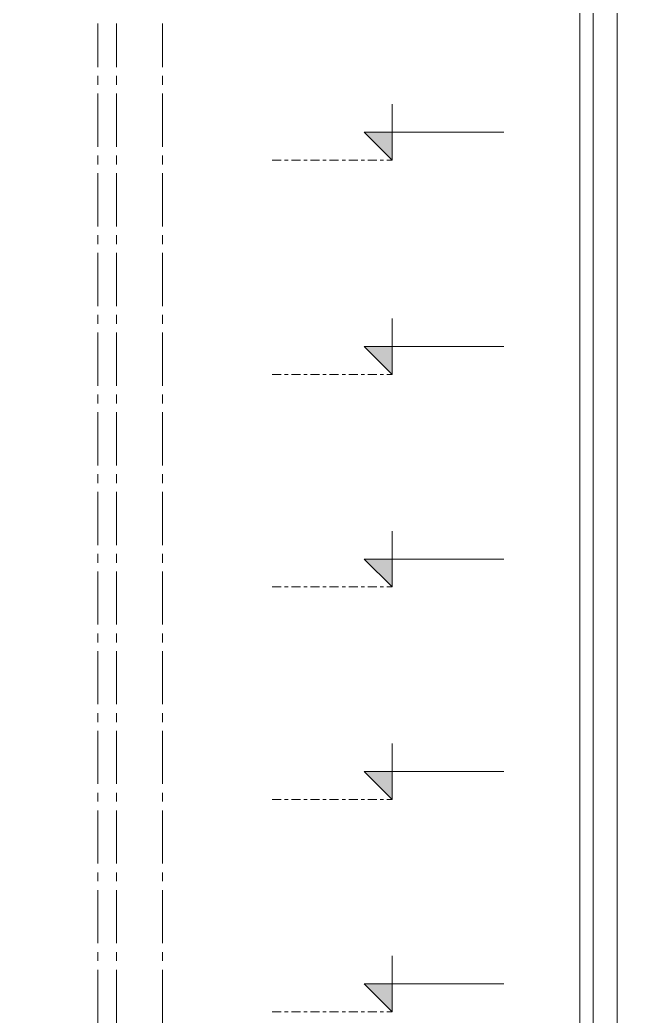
# Model space of a CAD drawing. Header units: millimetres. Extents: x 1373 to 40779, y 1939 to 6439.
# Drawn here: x 22126 to 22986, y 4170 to 5577 of the extents above; entities that cross this region are included whole.
import ezdxf

# ---------------------------------------------------------------- set-up
doc = ezdxf.new("R2010")
doc.units = ezdxf.units.MM
doc.linetypes.add('Centre', pattern=[1.34939, 0.635, -0.23813, 0.23813, -0.23813])
doc.linetypes.add('IMPORT-CENTER2', pattern=[112.5, 75, -12.5, 12.5, -12.5])
for name, color, linetype, lineweight in [('A-ANNO-DIMS', 211, 'Continuous', 18), ('A-DETL', 6, 'Continuous', 30), ('A-FLOR-LEVL', 51, 'Continuous', 18), ('S-GRID', 252, 'IMPORT-CENTER2', 5)]:
    doc.layers.add(name, color=color, linetype=linetype, lineweight=lineweight)

# ---------------------------------------------------------------- blocks, each defined once
blk = doc.blocks.new('RFFRFR')
at = {"layer": 'A-FLOR-LEVL'}
for points in [[(27079, -1469.4), (27079, -1508.9), (27039.6, -1469.4)], [(27079, -1772.2), (27079, -1811.7), (27039.6, -1772.2)], [(27079, -2072.2), (27079, -2111.7), (27039.6, -2072.2)], [(27079, -2372.2), (27079, -2411.7), (27039.6, -2372.2)], [(27079, -2672.2), (27079, -2711.7), (27039.6, -2672.2)]]:
    blk.add_hatch(color=256, dxfattribs=at).paths.add_polyline_path(points)
for p, q in [((27079, -1508.9), (27079, -1430)), ((27039.6, -1469.4), (27079, -1508.9)), ((27039.6, -1469.4), (27237, -1469.4)), ((27079, -1811.7), (27079, -1732.7)), ((27039.6, -1772.2), (27079, -1811.7)), ((27039.6, -1772.2), (27237, -1772.2)), ((27079, -2111.7), (27079, -2032.7)), ((27039.6, -2072.2), (27079, -2111.7)), ((27039.6, -2072.2), (27237, -2072.2)), ((27079, -2411.7), (27079, -2332.7)), ((27039.6, -2372.2), (27079, -2411.7)), ((27039.6, -2372.2), (27237, -2372.2)), ((27079, -2711.7), (27079, -2632.7)), ((27039.6, -2672.2), (27079, -2711.7)), ((27039.6, -2672.2), (27237, -2672.2))]:
    blk.add_line(p, q, dxfattribs=at)
at = {"layer": 'A-FLOR-LEVL', "linetype": 'Centre', "ltscale": 20}
for p, q in [((26909.9, -1508.9), (27079, -1508.9)), ((26909.9, -1811.7), (27079, -1811.7)), ((26909.9, -2111.7), (27079, -2111.7)), ((26909.9, -2411.7), (27079, -2411.7)), ((26909.9, -2711.7), (27079, -2711.7))]:
    blk.add_line(p, q, dxfattribs=at)

msp = doc.modelspace()

# ---------------------------------------------------------------- linework, layer by layer
at = {"layer": 'A-ANNO-DIMS', "lineweight": 18, "ltscale": 2}
for points in [[(19585.8, 1938.6), (22969.5, 1938.6), (22969.5, 6438.6), (19585.8, 6438.6)], [(22969.5, 1938.6), (26631.3, 1938.6), (26631.3, 6438.6), (22969.5, 6438.6)], [(19619.6, 1972.4), (22935.8, 1969.9), (22935.8, 6402.4), (19619.6, 6404.9)], [(19638.3, 1991.1), (22917, 1988.7), (22917, 6383.7), (19638.3, 6386.1)]]:
    msp.add_lwpolyline(points, close=True, dxfattribs=at)
at = {"layer": 'S-GRID', "lineweight": 18}
for p, q in [((22236.6, 2922.6), (22236.6, 5571.7)), ((22262.6, 2922.6), (22262.6, 5571.7)), ((22327.9, 2922.6), (22327.9, 5571.7))]:
    msp.add_line(p, q, dxfattribs=at)

# ---------------------------------------------------------------- block references
at = {"layer": 'A-DETL'}
msp.add_blockref('RFFRFR', (-4427.2, 6887.5), dxfattribs=at)

doc.saveas('drawing.dxf')
